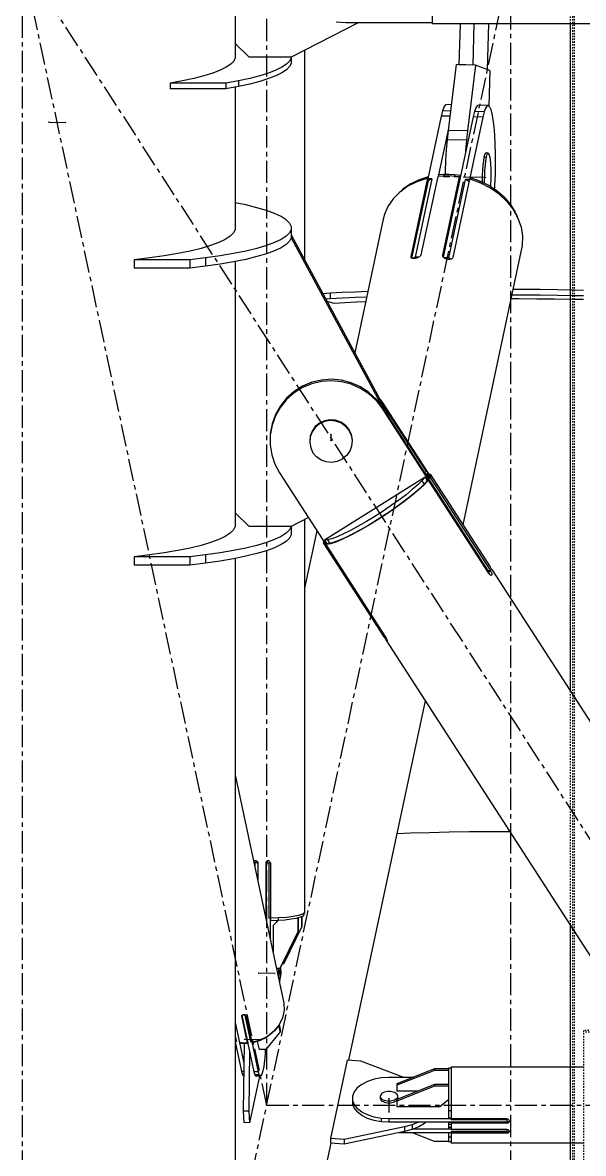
# Model space of a CAD drawing. Header units: millimetres. Extents: x 5143 to 30813, y 232 to 21408.
# Drawn here: x 11840 to 12041, y 4653 to 5057.9 of the extents above; entities that cross this region are included whole.
import ezdxf

# ---------------------------------------------------------------- set-up
doc = ezdxf.new("R2010")
doc.units = ezdxf.units.MM
doc.header["$LTSCALE"] = 0.25
for name, pattern in [('CENTER', [50.8, 31.75, -6.35, 6.35, -6.35]), ('XKITLINE00', [0]), ('XKITLINE02', [4, 2, -2])]:
    doc.linetypes.add(name, pattern=pattern)

msp = doc.modelspace()

# ---------------------------------------------------------------- linework, layer by layer
at = {"color": 8, "linetype": 'CENTER'}
for p, q in [((12015, 4763.35), (12015, 6431.43)), ((11840, 3985.69), (11840, 5629.8)), ((11927.5, 4670.27), (11927.5, 5490.27)), ((11927.5, 4670.27), (11840, 5080.27)), ((12370, 4260.27), (11840, 5080.27)), ((11840, 4260.27), (12015, 5080.27)), ((11849.42, 5022.26), (11855.36, 5022.13)), ((12005.84, 5002.39), (11990.97, 5002.72)), ((11950.5, 4910.45), (11950.5, 4908.17)), ((12015, 3096.7), (12015, 4763.35)), ((11930.47, 4717.4), (11924.52, 4717.53)), ((11925.46, 4693.69), (11919.51, 4693.82)), ((11971.3, 4672.75), (11971.3, 4667.8)), ((11927.5, 4670.27), (12282.5, 4670.27))]:
    msp.add_line(p, q, dxfattribs=at)
at = {"color": 3, "linetype": 'XKITLINE02'}
for p, q in [((12037.15, 5550.14), (12037.15, 4298.1)), ((12037.68, 5550.18), (12037.68, 4297.66)), ((12036.3, 5103.12), (12036.3, 5057.42)), ((12036.3, 4818.46), (12036.3, 4734.59)), ((12041, 4697.01), (12041, 4696.43)), ((12049, 4697.01), (12041, 4697.01)), ((12041, 4697.01), (12041, 4600.55)), ((12048.2, 4696.43), (12041, 4696.43))]:
    msp.add_line(p, q, dxfattribs=at)
at = {"color": 8, "linetype": 'XKITLINE00'}
for p, q in [((11916.2, 5105.69), (11916.2, 5050.39)), ((11986.8, 5065.56), (11986.8, 5057.48)), ((11960.32, 5057.83), (11936.2, 5045.47)), ((11955.8, 5057.83), (11952.35, 5058.09)), ((11986.8, 5057.83), (11955.8, 5057.83)), ((12026.8, 5057.48), (11986.8, 5057.48)), ((11996.79, 5057.48), (11996.38, 5042.81)), ((12001.75, 5057.48), (12001.33, 5042.7)), ((12006.94, 5057.48), (12006.48, 5041.13)), ((12027.11, 5057.48), (12026.8, 5057.48)), ((12027.39, 5057.46), (12027.11, 5057.48)), ((12027.63, 5057.45), (12027.39, 5057.46)), ((12027.8, 5057.42), (12027.63, 5057.45)), ((12182.19, 5057.42), (12027.8, 5057.42)), ((11916.2, 5050.39), (11916.2, 5045.18)), ((11921.2, 5045.47), (11916.2, 5050.39)), ((11916.23, 5045.25), (11915.68, 5044.12)), ((11916.2, 5046.45), (11916.23, 5046.38)), ((11916.23, 5046.38), (11916.23, 5045.25)), ((11936.2, 5045.47), (11921.2, 5045.47)), ((11936.23, 5045.25), (11935.68, 5044.12)), ((11936.23, 5045.48), (11936.23, 5043.28)), ((11941.09, 5047.97), (11941.09, 4972.87)), ((11912.96, 5041.91), (11910.81, 5040.84)), ((11914.59, 5043), (11912.96, 5041.91)), ((11915.68, 5044.12), (11914.59, 5043)), ((11932.96, 5041.91), (11930.81, 5040.84)), ((11934.59, 5043), (11932.96, 5041.91)), ((11934.59, 5041.03), (11932.96, 5039.94)), ((11935.68, 5044.12), (11934.59, 5043)), ((11935.68, 5042.15), (11934.59, 5041.03)), ((11936.23, 5043.28), (11935.68, 5042.15)), ((11995.38, 5042.83), (11992.51, 5019.29)), ((12002.32, 5042.67), (11995.38, 5042.83)), ((12001.33, 5042.7), (11996.38, 5042.81)), ((12002.32, 5042.67), (11999.45, 5019.14)), ((12007.47, 5040.77), (12002.32, 5042.67)), ((11897.34, 5036.99), (11892.88, 5036.17)), ((11901.4, 5037.87), (11897.34, 5036.99)), ((11905.01, 5038.81), (11901.4, 5037.87)), ((11908.16, 5039.8), (11905.01, 5038.81)), ((11910.81, 5040.84), (11908.16, 5039.8)), ((11917.34, 5036.99), (11912.88, 5036.17)), ((11921.4, 5037.87), (11917.34, 5036.99)), ((11917.34, 5036.99), (11917.34, 5035.02)), ((11925.01, 5038.81), (11921.4, 5037.87)), ((11925.01, 5036.84), (11921.4, 5035.9)), ((11928.16, 5039.8), (11925.01, 5038.81)), ((11928.16, 5037.83), (11925.01, 5036.84)), ((11930.81, 5040.84), (11928.16, 5039.8)), ((11930.81, 5038.87), (11928.16, 5037.83)), ((11932.96, 5039.94), (11930.81, 5038.87)), ((12007.47, 5040.77), (12007.11, 5027.98)), ((11892.88, 5036.17), (11892.88, 5034.2)), ((11912.88, 5036.17), (11892.88, 5036.17)), ((11912.88, 5034.2), (11892.88, 5034.2)), ((11912.88, 5036.17), (11912.88, 5034.2)), ((11917.34, 5035.02), (11912.88, 5034.2)), ((11916.2, 5034.81), (11916.2, 4983.69)), ((11921.4, 5035.9), (11917.34, 5035.02)), ((11990.52, 5026.27), (11990.05, 5024.41)), ((11991, 5027.59), (11990.52, 5026.27)), ((11993.35, 5026.21), (11990.52, 5026.27)), ((11991.5, 5028.35), (11991, 5027.59)), ((11991.99, 5028.52), (11991.5, 5028.35)), ((11993.63, 5028.49), (11991.99, 5028.52)), ((12001.92, 5026.01), (12001.45, 5024.15)), ((12002.4, 5027.34), (12001.92, 5026.01)), ((12005.39, 5025.94), (12001.92, 5026.01)), ((12002.9, 5028.1), (12002.4, 5027.34)), ((12003.39, 5028.27), (12002.9, 5028.1)), ((12006.86, 5028.19), (12003.39, 5028.27)), ((12005.39, 5025.94), (12004.92, 5024.08)), ((12005.87, 5027.26), (12005.39, 5025.94)), ((12006.37, 5028.02), (12005.87, 5027.26)), ((12006.86, 5028.19), (12006.37, 5028.02)), ((12007.34, 5027.77), (12006.86, 5028.19)), ((12007.34, 5027.77), (12007.78, 5026.78)), ((12007.78, 5026.78), (12008.2, 5025.22)), ((12008.2, 5025.22), (12008.56, 5023.15)), ((11990.05, 5024.41), (11985.26, 5001.98)), ((11993.12, 5024.34), (11990.05, 5024.41)), ((12001.45, 5024.15), (11990.73, 4973.94)), ((12004.92, 5024.08), (12000.13, 5001.65)), ((12004.92, 5024.08), (12001.45, 5024.15)), ((12008.56, 5023.15), (12008.86, 5020.61)), ((11992.59, 5019.97), (11989.04, 5003.34)), ((11992.51, 5019.29), (11992.15, 5015.95)), ((11999.45, 5019.14), (11992.51, 5019.29)), ((11999.45, 5019.14), (11999.09, 5015.8)), ((12008.86, 5020.61), (12009.1, 5017.67)), ((12009.1, 5017.67), (12009.27, 5014.4)), ((11992.15, 5015.95), (11991.85, 5012.33)), ((11999.09, 5015.8), (11992.15, 5015.95)), ((11999.09, 5015.8), (11998.79, 5012.17)), ((12009.27, 5014.4), (12009.37, 5010.87)), ((11991.85, 5012.33), (11991.61, 5008.49)), ((11998.79, 5012.17), (11998.74, 5011.47)), ((12005.36, 5009.72), (12005.14, 5008.43)), ((12005.61, 5010.64), (12005.36, 5009.72)), ((12006.15, 5009.7), (12005.36, 5009.72)), ((12005.87, 5011.14), (12005.61, 5010.64)), ((12006.13, 5011.21), (12005.87, 5011.14)), ((12006.15, 5009.7), (12005.93, 5008.41)), ((12006.92, 5011.19), (12006.13, 5011.21)), ((12006.4, 5010.62), (12006.15, 5009.7)), ((12006.66, 5011.13), (12006.4, 5010.62)), ((12006.92, 5011.19), (12006.66, 5011.13)), ((12006.92, 5011.19), (12007.16, 5010.82)), ((12007.16, 5010.82), (12007.38, 5010.02)), ((12007.38, 5010.02), (12007.56, 5008.84)), ((12007.56, 5008.84), (12007.7, 5007.34)), ((12009.37, 5010.87), (12009.39, 5007.18)), ((11991.45, 5004.52), (11991.43, 5003.5)), ((11991.61, 5008.49), (11991.45, 5004.52)), ((12004.8, 5005.02), (12004.71, 5003.08)), ((12004.95, 5006.84), (12004.8, 5005.02)), ((12005.14, 5008.43), (12004.95, 5006.84)), ((12005.6, 5005.01), (12005.51, 5003.06)), ((12005.74, 5006.82), (12005.6, 5005.01)), ((12005.93, 5008.41), (12005.74, 5006.82)), ((12007.7, 5007.34), (12007.78, 5005.58)), ((12007.78, 5005.58), (12007.8, 5003.67)), ((12009.39, 5007.18), (12009.33, 5003.42)), ((11981.34, 5000.93), (11978.09, 4999.29)), ((11982.15, 5001.62), (11979.14, 5000.15)), ((11985.15, 5002.16), (11979.17, 4974.12)), ((11985.22, 5001.14), (11979.35, 4973.62)), ((11985.31, 5001.27), (11979.4, 4973.57)), ((11986.72, 5001.95), (11980.74, 4973.91)), ((11984.91, 5002.12), (11981.34, 5000.93)), ((11982.15, 5001.62), (11982.06, 5001.17)), ((11985.41, 5002.68), (11982.15, 5001.62)), ((11988.77, 5002.8), (11982.79, 4974.77)), ((11985.15, 5002.16), (11984.91, 5002.12)), ((11985.15, 5002.16), (11985.22, 5001.14)), ((11985.27, 5001.92), (11985.19, 5001.57)), ((11985.19, 5001.57), (11985.23, 5000.92)), ((11986.72, 5001.95), (11985.26, 5001.98)), ((11985.26, 5001.98), (11985.31, 5001.27)), ((11986.72, 5001.95), (11985.31, 5001.27)), ((11992.62, 5002.97), (11988.77, 5002.8)), ((11989.05, 5003.34), (11988.94, 5002.81)), ((11990.96, 5003.49), (11989.05, 5003.34)), ((11996.5, 5002.63), (11990.52, 4974.59)), ((11996.57, 5001.64), (11990.68, 4974.02)), ((11990.96, 5003.49), (11990.84, 5002.89)), ((11992.9, 5003.51), (11990.96, 5003.49)), ((11996.5, 5002.63), (11992.62, 5002.97)), ((11998.67, 5001.68), (11992.69, 4973.64)), ((11994.84, 5003.41), (11992.9, 5003.51)), ((12000.22, 5001.82), (11994.24, 4973.79)), ((11994.84, 5003.41), (11994.71, 5002.79)), ((11996.78, 5003.17), (11994.84, 5003.41)), ((11996.5, 5002.63), (11996.57, 5001.64)), ((11996.78, 5003.17), (11996.54, 5002.05)), ((11996.54, 5002.05), (11996.59, 5001.37)), ((11996.78, 5003.17), (11996.83, 5002.49)), ((12000.13, 5001.65), (11998.67, 5001.68)), ((12000.05, 5001.01), (11998.67, 5001.68)), ((12000.13, 5001.65), (12000.15, 5001.47)), ((12000.47, 5001.77), (12000.22, 5001.82)), ((12000.5, 5002.35), (12000.38, 5001.79)), ((12004.2, 5000.43), (12000.47, 5001.77)), ((12003.93, 5001.14), (12000.5, 5002.35)), ((12003.93, 5001.14), (12003.81, 5000.57)), ((12007.14, 4999.53), (12003.93, 5001.14)), ((12007.69, 4998.63), (12004.2, 5000.43)), ((12004.71, 5003.08), (12004.68, 5001.1)), ((12004.68, 5001.1), (12004.68, 5000.76)), ((12005.51, 5003.06), (12005.47, 5001.08)), ((12005.47, 5001.08), (12005.48, 5000.36)), ((12007.77, 5001.69), (12007.68, 4999.74)), ((12007.8, 5003.67), (12007.77, 5001.69)), ((12009.33, 5003.42), (12009.19, 4999.68)), ((11975.22, 4997.21), (11972.82, 4994.76)), ((11978.09, 4999.29), (11975.22, 4997.21)), ((11976.46, 4998.31), (11975.55, 4997.45)), ((11979.14, 5000.15), (11976.46, 4998.31)), ((12010.08, 4997.56), (12007.14, 4999.53)), ((12007.68, 4999.74), (12007.63, 4999.2)), ((12010.83, 4996.42), (12007.69, 4998.63)), ((12009.19, 4999.68), (12009.11, 4998.21)), ((12012.67, 4995.27), (12010.08, 4997.56)), ((12013.56, 4993.85), (12010.83, 4996.42)), ((11920.04, 4992.59), (11916.2, 4993.37)), ((11923.97, 4991.62), (11920.04, 4992.59)), ((11972.82, 4994.76), (11970.95, 4991.99)), ((12012.67, 4995.27), (12014.85, 4992.72)), ((12013.56, 4993.85), (12015.82, 4990.99)), ((12014.85, 4992.72), (12016.59, 4989.95)), ((11927.4, 4990.6), (11923.97, 4991.62)), ((11930.3, 4989.53), (11927.4, 4990.6)), ((11932.65, 4988.42), (11930.3, 4989.53)), ((11934.43, 4987.27), (11932.65, 4988.42)), ((11969.63, 4988.98), (11968.92, 4985.79)), ((11970.95, 4991.99), (11969.63, 4988.98)), ((12015.82, 4990.99), (12017.53, 4987.91)), ((12016.59, 4989.95), (12017.25, 4988.42)), ((11916.2, 4984.98), (11916.22, 4984.92)), ((11916.22, 4984.92), (11916.22, 4983.74)), ((11935.62, 4986.11), (11934.43, 4987.27)), ((11935.62, 4986.11), (11936.22, 4984.92)), ((11936.22, 4984.92), (11936.22, 4983.74)), ((11968.92, 4985.79), (11959.07, 4939.63)), ((11968.92, 4985.79), (11968.92, 4985.63)), ((12017.53, 4987.91), (12018.66, 4984.68)), ((12018.66, 4984.68), (12019.19, 4981.39)), ((11912.65, 4980.25), (11910.3, 4979.13)), ((11914.43, 4981.39), (11912.65, 4980.25)), ((11915.62, 4982.56), (11914.43, 4981.39)), ((11916.22, 4983.74), (11915.62, 4982.56)), ((11932.65, 4980.25), (11930.3, 4979.13)), ((11934.43, 4981.39), (11932.65, 4980.25)), ((11935.62, 4982.56), (11934.43, 4981.39)), ((11936.22, 4983.74), (11935.62, 4982.56)), ((11936.22, 4980.78), (11935.62, 4979.6)), ((11936.22, 4983.74), (11936.22, 4980.78)), ((11936.22, 4981.86), (11969.73, 4919.93)), ((11936.23, 4980.8), (11969.63, 4919.07)), ((12019.19, 4981.39), (12019.1, 4978.11)), ((11903.97, 4977.04), (11900.04, 4976.07)), ((11907.4, 4978.06), (11903.97, 4977.04)), ((11910.3, 4979.13), (11907.4, 4978.06)), ((11923.97, 4977.04), (11920.04, 4976.07)), ((11927.4, 4978.06), (11923.97, 4977.04)), ((11930.3, 4979.13), (11927.4, 4978.06)), ((11930.3, 4976.18), (11927.4, 4975.11)), ((11932.65, 4977.29), (11930.3, 4976.18)), ((11934.43, 4978.44), (11932.65, 4977.29)), ((11935.62, 4979.6), (11934.43, 4978.44)), ((12019.1, 4978.11), (11997.75, 4878.1)), ((11885.55, 4973.6), (11879.95, 4972.93)), ((11879.95, 4972.93), (11879.95, 4969.98)), ((11899.95, 4972.93), (11879.95, 4972.93)), ((11890.79, 4974.35), (11885.55, 4973.6)), ((11895.63, 4975.17), (11890.79, 4974.35)), ((11900.04, 4976.07), (11895.63, 4975.17)), ((11905.55, 4973.6), (11899.95, 4972.93)), ((11899.95, 4972.93), (11899.95, 4969.98)), ((11910.79, 4974.35), (11905.55, 4973.6)), ((11905.55, 4973.6), (11905.55, 4970.64)), ((11915.63, 4975.17), (11910.79, 4974.35)), ((11915.63, 4972.22), (11910.79, 4971.39)), ((11920.04, 4976.07), (11915.63, 4975.17)), ((11920.04, 4973.12), (11915.63, 4972.22)), ((11916.2, 4972.34), (11916.2, 4882.4)), ((11923.97, 4974.09), (11920.04, 4973.12)), ((11927.4, 4975.11), (11923.97, 4974.09)), ((11979.17, 4974.12), (11979.19, 4973.85)), ((11979.17, 4974.12), (11979.17, 4973.9)), ((11979.17, 4973.9), (11979.25, 4973.7)), ((11979.43, 4973.55), (11979.25, 4973.7)), ((11979.68, 4973.43), (11979.43, 4973.55)), ((11979.99, 4973.37), (11979.68, 4973.43)), ((11980.74, 4973.91), (11979.72, 4973.42)), ((11980.36, 4973.36), (11979.99, 4973.37)), ((11980.76, 4973.41), (11980.36, 4973.36)), ((11981.99, 4973.88), (11980.74, 4973.91)), ((11981.17, 4973.51), (11980.76, 4973.41)), ((11981.56, 4973.66), (11981.17, 4973.51)), ((11981.93, 4973.84), (11981.56, 4973.66)), ((11982.26, 4974.06), (11981.93, 4973.84)), ((11982.51, 4974.29), (11982.26, 4974.06)), ((11982.66, 4974.49), (11982.51, 4974.29)), ((11982.69, 4974.53), (11982.66, 4974.49)), ((11982.79, 4974.77), (11982.69, 4974.53)), ((11990.52, 4974.59), (11990.52, 4974.36)), ((11990.52, 4974.59), (11990.54, 4974.33)), ((11990.52, 4974.36), (11990.54, 4974.31)), ((11990.54, 4974.31), (11990.61, 4974.11)), ((11990.61, 4974.11), (11990.79, 4973.87)), ((11991.05, 4973.64), (11990.79, 4973.87)), ((11992.69, 4973.64), (11991, 4973.68)), ((11991.37, 4973.44), (11991.05, 4973.64)), ((11991.75, 4973.27), (11991.37, 4973.44)), ((11992.16, 4973.16), (11991.75, 4973.27)), ((11992.58, 4973.09), (11992.16, 4973.16)), ((11992.99, 4973.08), (11992.58, 4973.09)), ((11993.6, 4973.2), (11992.69, 4973.64)), ((11993.36, 4973.13), (11992.99, 4973.08)), ((11993.69, 4973.23), (11993.36, 4973.13)), ((11993.96, 4973.38), (11993.69, 4973.23)), ((11994.14, 4973.57), (11993.96, 4973.38)), ((11994.24, 4973.79), (11994.14, 4973.57)), ((11899.95, 4969.98), (11879.95, 4969.98)), ((11905.55, 4970.64), (11899.95, 4969.98)), ((11910.79, 4971.39), (11905.55, 4970.64)), ((11950.27, 4960.96), (11947.62, 4960.79)), ((11954.52, 4961.2), (11950.27, 4960.96)), ((11950.27, 4960.96), (11950.27, 4958.97)), ((11959.17, 4961.41), (11954.52, 4961.2)), ((11963.79, 4961.59), (11959.17, 4961.41)), ((12019.08, 4960.31), (12015.3, 4960.32)), ((12019.08, 4962.31), (12015.73, 4962.32)), ((12025.45, 4962.26), (12019.08, 4962.31)), ((12025.45, 4960.26), (12019.08, 4960.31)), ((12031.72, 4962.18), (12025.45, 4962.26)), ((12031.72, 4960.18), (12025.45, 4960.26)), ((12037.82, 4962.08), (12031.72, 4962.18)), ((12037.82, 4960.08), (12031.72, 4960.18)), ((12041, 4962.01), (12037.82, 4962.08)), ((12041, 4960.01), (12037.82, 4960.08)), ((11950.27, 4958.97), (11948.67, 4958.86)), ((11951.65, 4957.3), (11949.14, 4957.98)), ((11954.52, 4959.2), (11950.27, 4958.97)), ((11955.47, 4957.55), (11951.65, 4957.3)), ((11959.17, 4959.41), (11954.52, 4959.2)), ((11959.73, 4957.78), (11955.47, 4957.55)), ((11963.36, 4959.58), (11959.17, 4959.41)), ((11963.01, 4957.93), (11959.73, 4957.78)), ((12017.84, 4958.92), (12015, 4958.92)), ((12024.29, 4958.89), (12017.84, 4958.92)), ((12030.66, 4958.84), (12024.29, 4958.89)), ((12036.93, 4958.76), (12030.66, 4958.84)), ((12041, 4958.7), (12036.93, 4958.76)), ((11940.35, 4927.7), (11937.31, 4925.79)), ((11943.67, 4929.08), (11940.35, 4927.7)), ((11943.67, 4928.55), (11940.35, 4927.17)), ((11947.17, 4929.91), (11943.67, 4929.08)), ((11947.17, 4929.38), (11943.67, 4928.55)), ((11950.76, 4930.16), (11947.17, 4929.91)), ((11950.76, 4929.63), (11947.17, 4929.38)), ((11954.34, 4929.82), (11950.76, 4930.16)), ((11954.34, 4929.3), (11950.76, 4929.63)), ((11957.82, 4928.91), (11954.34, 4929.82)), ((11957.82, 4928.39), (11954.34, 4929.3)), ((11961.1, 4927.45), (11957.82, 4928.91)), ((11961.1, 4926.92), (11957.82, 4928.39)), ((11937.31, 4925.79), (11934.64, 4923.42)), ((11937.31, 4925.27), (11934.64, 4922.9)), ((11940.35, 4927.17), (11937.31, 4925.27)), ((11964.09, 4925.48), (11961.1, 4927.45)), ((11964.09, 4924.95), (11961.1, 4926.92)), ((11966.71, 4923.04), (11964.09, 4925.48)), ((11966.71, 4922.52), (11964.09, 4924.95)), ((11932.39, 4920.65), (11930.64, 4917.56)), ((11932.39, 4920.13), (11930.64, 4917.03)), ((11934.64, 4923.42), (11932.39, 4920.65)), ((11934.64, 4922.9), (11932.39, 4920.13)), ((11966.71, 4923.04), (11966.71, 4922.52)), ((11966.71, 4923.04), (11968.89, 4920.22)), ((11966.71, 4922.52), (11968.89, 4919.69)), ((11968.02, 4923.1), (11968.89, 4921.97)), ((11968.89, 4921.97), (11984.87, 4897.25)), ((11968.89, 4921.97), (11968.89, 4921.5)), ((11968.89, 4920.22), (12006.9, 4861.41)), ((11968.89, 4920.22), (11968.89, 4919.69)), ((11968.89, 4919.69), (11985.42, 4894.11)), ((11969.05, 4921.2), (11984.63, 4897.1)), ((11969.73, 4919.93), (11971.11, 4916.81)), ((11969.73, 4919.93), (11969.73, 4918.91)), ((11930.64, 4917.56), (11929.43, 4914.22)), ((11930.64, 4917.03), (11929.43, 4913.69)), ((11950.17, 4915.65), (11948.21, 4915.31)), ((11950.17, 4915.51), (11948.21, 4915.17)), ((11950.17, 4915.51), (11948.21, 4915.17)), ((11952.14, 4915.48), (11950.17, 4915.65)), ((11952.14, 4915.34), (11950.17, 4915.51)), ((11952.14, 4915.34), (11950.17, 4915.51)), ((11954.01, 4914.81), (11952.14, 4915.48)), ((11971.11, 4916.81), (11971.13, 4916.75)), ((11971.11, 4916.81), (11971.11, 4916.78)), ((11929.43, 4914.22), (11928.79, 4910.73)), ((11929.43, 4913.69), (11928.79, 4910.2)), ((11943.76, 4911.63), (11943.08, 4909.8)), ((11943.76, 4911.49), (11943.08, 4909.66)), ((11943.76, 4911.49), (11943.08, 4909.66)), ((11943.76, 4911.35), (11943.08, 4909.52)), ((11944.89, 4913.23), (11943.76, 4911.63)), ((11944.89, 4913.09), (11943.76, 4911.49)), ((11944.89, 4913.09), (11943.76, 4911.49)), ((11944.89, 4912.95), (11943.76, 4911.35)), ((11946.42, 4914.48), (11944.89, 4913.23)), ((11946.42, 4914.34), (11944.89, 4913.09)), ((11946.42, 4914.34), (11944.89, 4913.09)), ((11946.42, 4914.2), (11944.89, 4912.95)), ((11948.21, 4915.31), (11946.42, 4914.48)), ((11948.21, 4915.17), (11946.42, 4914.34)), ((11948.21, 4915.17), (11946.42, 4914.34)), ((11948.21, 4915.03), (11946.42, 4914.2)), ((11946.42, 4914.48), (11946.42, 4914.34)), ((11946.42, 4914.34), (11946.42, 4914.2)), ((11950.17, 4915.37), (11948.21, 4915.03)), ((11952.14, 4915.2), (11950.17, 4915.37)), ((11954.01, 4914.67), (11952.14, 4915.34)), ((11954.01, 4914.67), (11952.14, 4915.34)), ((11954.01, 4914.53), (11952.14, 4915.2)), ((11955.63, 4913.69), (11954.01, 4914.81)), ((11955.63, 4913.55), (11954.01, 4914.67)), ((11955.63, 4913.55), (11954.01, 4914.67)), ((11955.63, 4913.41), (11954.01, 4914.53)), ((11955.63, 4913.69), (11956.91, 4912.19)), ((11955.63, 4913.55), (11956.91, 4912.05)), ((11955.63, 4913.55), (11956.91, 4912.05)), ((11955.63, 4913.41), (11956.91, 4911.91)), ((11956.91, 4912.19), (11956.91, 4912.05)), ((11956.91, 4912.19), (11957.74, 4910.42)), ((11956.91, 4912.05), (11957.74, 4910.28)), ((11956.91, 4912.05), (11957.74, 4910.28)), ((11956.91, 4912.05), (11956.91, 4911.91)), ((11956.91, 4911.91), (11957.74, 4910.14)), ((11928.79, 4910.2), (11928.75, 4906.66)), ((11943.08, 4909.8), (11942.9, 4907.85)), ((11943.08, 4909.66), (11942.9, 4907.71)), ((11943.08, 4909.66), (11942.9, 4907.71)), ((11943.08, 4909.52), (11942.9, 4907.57)), ((11942.9, 4907.57), (11943.25, 4905.65)), ((11957.74, 4910.42), (11958.09, 4908.49)), ((11957.74, 4910.28), (11958.09, 4908.35)), ((11957.74, 4910.28), (11958.09, 4908.35)), ((11957.74, 4910.14), (11958.09, 4908.21)), ((11958.09, 4908.21), (11957.91, 4906.27)), ((11958.09, 4908.49), (11958.09, 4908.35)), ((11958.09, 4908.35), (11958.09, 4908.21)), ((11928.75, 4906.66), (11929.3, 4903.15)), ((11943.25, 4905.65), (11944.08, 4903.87)), ((11944.08, 4903.87), (11945.36, 4902.38)), ((11957.23, 4904.43), (11956.1, 4902.83)), ((11957.91, 4906.27), (11957.23, 4904.43)), ((11929.3, 4903.15), (11930.43, 4899.79)), ((11930.43, 4899.79), (11932.1, 4896.65)), ((11946.98, 4901.26), (11945.36, 4902.38)), ((11948.85, 4900.59), (11946.98, 4901.26)), ((11950.82, 4900.42), (11948.85, 4900.59)), ((11952.78, 4900.75), (11950.82, 4900.42)), ((11954.58, 4901.58), (11952.78, 4900.75)), ((11956.1, 4902.83), (11954.58, 4901.58)), ((11932.1, 4896.65), (11948.64, 4871.07)), ((11984.86, 4897.25), (11984.06, 4896.75)), ((11984.86, 4896.05), (11984.62, 4895.9)), ((11984.86, 4897.25), (11985.03, 4897.05)), ((11985.03, 4896.46), (11984.86, 4896.05)), ((11984.86, 4896.05), (11985.67, 4894.81)), ((11985.03, 4897.05), (11985.83, 4895.81)), ((11985.03, 4897.05), (11985.08, 4896.79)), ((11985.08, 4896.79), (11985.03, 4896.46)), ((11985.03, 4896.46), (11985.83, 4895.21)), ((11985.83, 4895.21), (11985.67, 4894.81)), ((11986.06, 4896.25), (11985.69, 4896.02)), ((11985.83, 4895.81), (11985.89, 4895.54)), ((11985.89, 4895.54), (11985.83, 4895.21)), ((11986.06, 4896.25), (12007.53, 4863.02)), ((11986.06, 4896.25), (11986.31, 4895.81)), ((11986.31, 4895.81), (11986.06, 4895.05)), ((11984.24, 4895.1), (11948.21, 4872.53)), ((11981.6, 4892.34), (11979.68, 4890.66)), ((11982.4, 4891.09), (11980.48, 4889.41)), ((11983.13, 4893.83), (11981.6, 4892.34)), ((11983.73, 4892.19), (11981.8, 4890.41)), ((11983.94, 4892.59), (11982.4, 4891.09)), ((11984.24, 4895.1), (11983.13, 4893.83)), ((11983.13, 4893.83), (11983.94, 4892.59)), ((11985.15, 4893.71), (11983.73, 4892.19)), ((11985.05, 4893.86), (11983.94, 4892.59)), ((11984.24, 4895.1), (11985.05, 4893.86)), ((11985.42, 4894.11), (11985.04, 4893.87)), ((11985.42, 4894.09), (11985.05, 4893.86)), ((11985.42, 4894.09), (11985.15, 4893.71)), ((11986.06, 4895.05), (11985.42, 4894.66)), ((11985.67, 4894.81), (11985.42, 4894.66)), ((11985.42, 4894.32), (12006.9, 4861.1)), ((11985.42, 4894.32), (11985.42, 4894.11)), ((11985.42, 4894.09), (12006.89, 4860.87)), ((11986.06, 4895.05), (12007.53, 4861.83)), ((11977.42, 4888.83), (11974.88, 4886.91)), ((11978.22, 4887.59), (11975.68, 4885.67)), ((11979.42, 4888.42), (11976.67, 4886.3)), ((11979.68, 4890.66), (11977.42, 4888.83)), ((11980.48, 4889.41), (11978.22, 4887.59)), ((11981.8, 4890.41), (11979.42, 4888.42)), ((11972.12, 4884.94), (11969.21, 4882.97)), ((11972.92, 4883.7), (11970.01, 4881.73)), ((11973.62, 4884.09), (11970.38, 4881.88)), ((11974.88, 4886.91), (11972.12, 4884.94)), ((11975.68, 4885.67), (11972.92, 4883.7)), ((11976.67, 4886.3), (11973.62, 4884.09)), ((11916.2, 4882.4), (11916.2, 4877.36)), ((11921.2, 4877.48), (11916.2, 4882.4)), ((11942.46, 4880.63), (11936.2, 4877.48)), ((11941.09, 4879.94), (11941.09, 4739.66)), ((11963.24, 4879.24), (11960.33, 4877.56)), ((11966.23, 4881.06), (11963.24, 4879.24)), ((11967.03, 4879.72), (11963.68, 4877.69)), ((11967.03, 4879.81), (11964.05, 4877.99)), ((11969.21, 4882.97), (11966.23, 4881.06)), ((11970.38, 4881.88), (11967.03, 4879.72)), ((11970.01, 4881.73), (11967.03, 4879.81)), ((11914.43, 4875.06), (11912.65, 4873.92)), ((11915.62, 4876.23), (11914.43, 4875.06)), ((11916.22, 4877.41), (11915.62, 4876.23)), ((11916.2, 4878.65), (11916.22, 4878.6)), ((11916.22, 4878.6), (11916.22, 4877.41)), ((11936.2, 4877.48), (11921.2, 4877.48)), ((11934.43, 4875.06), (11932.65, 4873.92)), ((11935.62, 4876.23), (11934.43, 4875.06)), ((11936.22, 4877.41), (11935.62, 4876.23)), ((11936.22, 4877.49), (11936.22, 4874.46)), ((11945.48, 4875.95), (11941.09, 4855.34)), ((11957.57, 4876.07), (11955.03, 4874.81)), ((11960.44, 4875.83), (11957.39, 4874.22)), ((11960.33, 4877.56), (11957.57, 4876.07)), ((11961.14, 4876.32), (11958.38, 4874.83)), ((11963.68, 4877.69), (11960.44, 4875.83)), ((11964.05, 4877.99), (11961.14, 4876.32)), ((11907.4, 4871.74), (11903.97, 4870.71)), ((11910.3, 4872.81), (11907.4, 4871.74)), ((11912.65, 4873.92), (11910.3, 4872.81)), ((11927.4, 4871.74), (11923.97, 4870.71)), ((11930.3, 4872.81), (11927.4, 4871.74)), ((11932.65, 4873.92), (11930.3, 4872.81)), ((11932.65, 4870.97), (11930.3, 4869.85)), ((11934.43, 4872.11), (11932.65, 4870.97)), ((11935.62, 4873.28), (11934.43, 4872.11)), ((11936.22, 4874.46), (11935.62, 4873.28)), ((11947.41, 4872.97), (11947.42, 4872.9)), ((11947.42, 4872.9), (11948.23, 4871.65)), ((11947.42, 4872.9), (11947.56, 4872.74)), ((11947.91, 4872.14), (11947.75, 4871.65)), ((11947.75, 4871.65), (11948, 4871.21)), ((11948.39, 4871.45), (11948, 4871.21)), ((11948, 4871.21), (11969.48, 4837.99)), ((11949.32, 4872.65), (11948.21, 4872.53)), ((11948.21, 4872.53), (11949.02, 4871.29)), ((11948.23, 4871.65), (11948.36, 4871.5)), ((11949.01, 4871.3), (11948.64, 4871.07)), ((11949.02, 4871.29), (11948.64, 4871.05)), ((11948.64, 4871.05), (11970.11, 4837.83)), ((11948.92, 4871.01), (11948.64, 4871.05)), ((11948.74, 4871.13), (11948.74, 4871.12)), ((11950.34, 4871.27), (11948.92, 4871.01)), ((11950.12, 4871.4), (11949.02, 4871.29)), ((11950.85, 4873.08), (11949.32, 4872.65)), ((11949.32, 4872.65), (11950.12, 4871.4)), ((11951.66, 4871.83), (11950.12, 4871.4)), ((11952.26, 4871.9), (11950.34, 4871.27)), ((11952.77, 4873.8), (11950.85, 4873.08)), ((11953.58, 4872.56), (11951.66, 4871.83)), ((11954.64, 4872.9), (11952.26, 4871.9)), ((11955.03, 4874.81), (11952.77, 4873.8)), ((11955.84, 4873.56), (11953.58, 4872.56)), ((11957.39, 4874.22), (11954.64, 4872.9)), ((11958.38, 4874.83), (11955.84, 4873.56)), ((11885.55, 4867.27), (11879.95, 4866.61)), ((11890.79, 4868.02), (11885.55, 4867.27)), ((11895.63, 4868.85), (11890.79, 4868.02)), ((11900.04, 4869.75), (11895.63, 4868.85)), ((11905.55, 4867.27), (11899.95, 4866.61)), ((11903.97, 4870.71), (11900.04, 4869.75)), ((11910.79, 4868.02), (11905.55, 4867.27)), ((11905.55, 4867.27), (11905.55, 4864.32)), ((11915.63, 4868.85), (11910.79, 4868.02)), ((11920.04, 4869.75), (11915.63, 4868.85)), ((11920.04, 4866.8), (11915.63, 4865.9)), ((11923.97, 4870.71), (11920.04, 4869.75)), ((11923.97, 4867.76), (11920.04, 4866.8)), ((11927.4, 4868.78), (11923.97, 4867.76)), ((11930.3, 4869.85), (11927.4, 4868.78)), ((11879.95, 4866.61), (11879.95, 4863.65)), ((11899.95, 4866.61), (11879.95, 4866.61)), ((11899.95, 4863.65), (11879.95, 4863.65)), ((11899.95, 4866.61), (11899.95, 4863.65)), ((11905.55, 4864.32), (11899.95, 4863.65)), ((11910.79, 4865.07), (11905.55, 4864.32)), ((11915.63, 4865.9), (11910.79, 4865.07)), ((11916.2, 4866.01), (11916.2, 4296.07)), ((12007.53, 4863.02), (12007.51, 4863.01)), ((12007.53, 4863.02), (12007.73, 4862.71)), ((12006.9, 4861.1), (12006.8, 4861.01)), ((12006.84, 4861.05), (12006.89, 4860.97)), ((12007.73, 4861.5), (12006.89, 4860.97)), ((12006.89, 4860.97), (12007.07, 4860.64)), ((12006.89, 4860.87), (12007.11, 4860.57)), ((12007.53, 4861.83), (12006.9, 4861.43)), ((12006.9, 4861.41), (12006.9, 4861.1)), ((12007.11, 4860.57), (12007.34, 4860.31)), ((12007.56, 4860.12), (12007.34, 4860.31)), ((12007.53, 4861.83), (12007.73, 4861.5)), ((12007.76, 4859.99), (12007.56, 4860.12)), ((12007.73, 4862.71), (12007.71, 4862.69)), ((12007.73, 4862.71), (12007.92, 4862.43)), ((12007.73, 4861.5), (12007.92, 4861.17)), ((12007.93, 4859.95), (12007.76, 4859.99)), ((12007.92, 4862.43), (12008.07, 4862.19)), ((12007.92, 4861.17), (12008.07, 4860.86)), ((12008.07, 4860), (12007.93, 4859.95)), ((12008.07, 4862.19), (12008.14, 4862.09)), ((12008.07, 4860.86), (12008.14, 4860.7)), ((12008.15, 4860.12), (12008.07, 4860)), ((12008.14, 4862.09), (12239.82, 4503.64)), ((12008.14, 4862.09), (12008.17, 4862.01)), ((12008.14, 4860.7), (12008.17, 4860.57)), ((12008.19, 4860.31), (12008.15, 4860.12)), ((12008.17, 4860.57), (12008.19, 4860.31)), ((11969.86, 4838.23), (11969.48, 4837.99)), ((11969.48, 4837.99), (11969.69, 4837.67)), ((11970.07, 4837.9), (11969.69, 4837.67)), ((11969.69, 4837.67), (11969.89, 4837.35)), ((11969.89, 4837.35), (11970.08, 4837.06)), ((11970.08, 4837.06), (11970.17, 4836.91)), ((11970.11, 4837.83), (11970.31, 4837.51)), ((11970.17, 4836.91), (11970.25, 4836.82)), ((11970.17, 4836.91), (12201.85, 4478.46)), ((11970.43, 4836.66), (11970.25, 4836.82)), ((11970.31, 4837.51), (11970.47, 4837.22)), ((11970.56, 4836.57), (11970.43, 4836.66)), ((11970.47, 4837.22), (11970.59, 4836.96)), ((11970.65, 4836.56), (11970.56, 4836.57)), ((11970.59, 4836.96), (11970.67, 4836.76)), ((11970.68, 4836.62), (11970.65, 4836.56)), ((11970.67, 4836.76), (11970.68, 4836.62)), ((11984.3, 4815.05), (11956.82, 4686.31)), ((11916.2, 4788.57), (11933.64, 4706.82)), ((11979.07, 4767.61), (11974.13, 4767.42)), ((11979.07, 4767.61), (11974.13, 4767.42)), ((11985.83, 4767.81), (11979.07, 4767.61)), ((11985.83, 4767.81), (11979.07, 4767.61)), ((11992.88, 4767.97), (11985.83, 4767.81)), ((11992.88, 4767.97), (11985.83, 4767.81)), ((12000.13, 4768.09), (11992.88, 4767.97)), ((12000.13, 4768.09), (11992.88, 4767.97)), ((12007.53, 4768.16), (12000.13, 4768.09)), ((12007.53, 4768.15), (12000.13, 4768.09)), ((12014.59, 4768.18), (12007.53, 4768.16)), ((12014.59, 4768.18), (12007.53, 4768.15)), ((11922.85, 4757.51), (11922.83, 4757.47)), ((11922.9, 4757.57), (11922.84, 4757.44)), ((11923.03, 4757.69), (11922.85, 4757.51)), ((11923.41, 4757.82), (11922.9, 4757.16)), ((11923.26, 4757.8), (11923.03, 4757.69)), ((11923.52, 4757.83), (11923.26, 4757.8)), ((11923.78, 4757.78), (11923.52, 4757.83)), ((11924.01, 4757.65), (11923.78, 4757.78)), ((11924.01, 4757.65), (11924.19, 4757.46)), ((11927.87, 4757.71), (11927.28, 4756.96)), ((11927.48, 4757.57), (11927.29, 4757.39)), ((11927.72, 4757.69), (11927.48, 4757.57)), ((11927.71, 4757.69), (11927.71, 4757.52)), ((11927.98, 4757.73), (11927.72, 4757.69)), ((11927.79, 4757.7), (11927.79, 4757.61)), ((11928.25, 4757.69), (11927.98, 4757.73)), ((11928.48, 4757.57), (11928.25, 4757.69)), ((11928.67, 4757.38), (11928.48, 4757.57)), ((11923.26, 4757.05), (11922.91, 4757.09)), ((11923.26, 4757.05), (11923.26, 4755.46)), ((11924.3, 4757.02), (11923.26, 4757.05)), ((11924.19, 4757.46), (11924.31, 4757.22)), ((11924.33, 4757.06), (11924.3, 4757.02)), ((11924.3, 4757.02), (11924.3, 4750.59)), ((11924.31, 4757.22), (11924.35, 4756.96)), ((11924.35, 4756.96), (11924.35, 4750.36)), ((11927.17, 4757.16), (11927.13, 4756.9)), ((11927.2, 4757), (11927.13, 4756.9)), ((11927.13, 4756.9), (11927.13, 4737.35)), ((11927.29, 4757.39), (11927.17, 4757.16)), ((11927.25, 4757.26), (11927.17, 4757.16)), ((11927.25, 4757.26), (11927.2, 4757)), ((11927.2, 4757), (11927.2, 4737.28)), ((11927.34, 4757.44), (11927.25, 4757.26)), ((11928.31, 4756.94), (11927.28, 4756.96)), ((11927.28, 4756.96), (11927.28, 4736.65)), ((11928.8, 4756.97), (11928.31, 4756.94)), ((11928.31, 4756.94), (11928.31, 4737.22)), ((11928.67, 4757.38), (11928.77, 4757.15)), ((11928.77, 4757.15), (11928.84, 4756.89)), ((11928.81, 4756.99), (11928.8, 4756.97)), ((11928.8, 4756.97), (11928.8, 4737.25)), ((11928.84, 4756.89), (11928.84, 4737.18)), ((11927.2, 4737.28), (11927.15, 4737.22)), ((11927.28, 4737.37), (11927.17, 4737.23)), ((11927.28, 4740.97), (11927.2, 4740.88)), ((11928.8, 4737.25), (11928.31, 4737.22)), ((11928.8, 4737.25), (11928.76, 4737.21)), ((11931.77, 4737.28), (11928.84, 4737.18)), ((11931.55, 4737.27), (11931.55, 4736.35)), ((11934.54, 4737.49), (11931.77, 4737.28)), ((11936.97, 4737.8), (11934.54, 4737.49)), ((11938.92, 4738.2), (11936.97, 4737.8)), ((11938.66, 4737.29), (11938.09, 4737.13)), ((11938.68, 4737.29), (11938.66, 4737.29)), ((11939.49, 4737.52), (11938.68, 4737.3)), ((11938.68, 4737.3), (11938.68, 4737.29)), ((11938.68, 4737.29), (11938.68, 4732.36)), ((11938.81, 4737.33), (11938.81, 4732.53)), ((11940.29, 4738.66), (11938.92, 4738.2)), ((11940.39, 4737.95), (11939.49, 4737.52)), ((11939.98, 4737.76), (11939.98, 4734.02)), ((11940.11, 4737.82), (11940.11, 4734.19)), ((11941.03, 4739.15), (11940.29, 4738.66)), ((11940.74, 4738.4), (11940.39, 4737.95)), ((11940.74, 4738.96), (11940.74, 4738.4)), ((11941.09, 4739.66), (11941.03, 4739.15)), ((11928.76, 4737.21), (11928.31, 4737.22)), ((11928.76, 4737.21), (11928.76, 4729.68)), ((11928.89, 4737.18), (11928.89, 4736.26)), ((11931.55, 4736.35), (11928.89, 4736.26)), ((11931.64, 4736.36), (11929.75, 4734.53)), ((11929.88, 4734.69), (11929.75, 4734.53)), ((11929.75, 4734.53), (11929.75, 4725.04)), ((11931.59, 4736.35), (11929.88, 4734.69)), ((11931.21, 4736.34), (11931.06, 4736.19)), ((11931.17, 4736.34), (11931.06, 4736.19)), ((11931.06, 4736.19), (11931.06, 4735.83)), ((11934.03, 4736.53), (11931.55, 4736.35)), ((11939.98, 4734.02), (11933.53, 4720.85)), ((11940.11, 4734.19), (11933.66, 4721.02)), ((11936.25, 4736.8), (11934.03, 4736.53)), ((11938.09, 4737.13), (11936.25, 4736.8)), ((11940.11, 4734.19), (11939.98, 4734.02)), ((11938.68, 4732.36), (11932.23, 4719.19)), ((11938.81, 4732.53), (11932.36, 4719.36)), ((11938.81, 4732.53), (11938.68, 4732.36)), ((11932.23, 4719.19), (11931, 4719.22)), ((11931.62, 4719.21), (11931.64, 4718.91)), ((11931.64, 4718.91), (11931.66, 4718.42)), ((11931.66, 4717.36), (11931.64, 4716.82)), ((11931.66, 4718.42), (11931.67, 4717.9)), ((11931.67, 4717.9), (11931.66, 4717.36)), ((11932.59, 4717.24), (11932.05, 4714.7)), ((11932.17, 4719.19), (11932.14, 4716.84)), ((11932.36, 4719.36), (11932.23, 4719.19)), ((11932.44, 4719.52), (11932.59, 4717.24)), ((11933.53, 4720.85), (11933.1, 4720.86)), ((11933.66, 4721.02), (11933.53, 4720.85)), ((11931.64, 4716.82), (11931.61, 4716.32)), ((11932.14, 4716.84), (11932.04, 4714.34)), ((11933.64, 4706.82), (11933.74, 4704.15)), ((11918.47, 4702.3), (11918.46, 4702.17)), ((11918.46, 4702.17), (11920.5, 4692.58)), ((11918.57, 4702.42), (11918.47, 4702.3)), ((11918.56, 4702.42), (11920.55, 4693.11)), ((11918.74, 4702.53), (11918.57, 4702.42)), ((11918.6, 4702.45), (11922.92, 4682.23)), ((11918.62, 4702.36), (11918.61, 4702.22)), ((11919.63, 4702.49), (11918.71, 4702.51)), ((11918.96, 4702.61), (11918.74, 4702.53)), ((11919.22, 4702.65), (11918.96, 4702.61)), ((11919.49, 4702.65), (11919.22, 4702.65)), ((11919.74, 4702.61), (11919.49, 4702.65)), ((11919.81, 4702.58), (11919.63, 4702.49)), ((11919.63, 4702.49), (11921.67, 4692.9)), ((11919.94, 4702.53), (11919.74, 4702.61)), ((11920.07, 4702.42), (11919.94, 4702.53)), ((11920.07, 4702.42), (11920.16, 4702.32)), ((11920.16, 4702.32), (11922.2, 4692.72)), ((11933.15, 4701.49), (11931.92, 4698.98)), ((11933.74, 4704.15), (11933.15, 4701.49)), ((11916.2, 4699.82), (11917.73, 4692.64)), ((11930.1, 4696.75), (11927.78, 4694.9)), ((11931.92, 4698.98), (11930.1, 4696.75)), ((11931.22, 4698.01), (11930.25, 4696.93)), ((11931.49, 4698.46), (11931.22, 4698.01)), ((11931.77, 4698.81), (11932.27, 4696.48)), ((11931.98, 4699.11), (11932.35, 4697.36)), ((11932.35, 4697.36), (11932.27, 4696.48)), ((11916.2, 4695), (11916.62, 4693.01)), ((11916.62, 4693.01), (11916.2, 4693.25)), ((11916.62, 4693.01), (11916.2, 4693.02)), ((11916.2, 4692.91), (11918.45, 4682.33)), ((11916.2, 4692.87), (11916.2, 4692.76)), ((11920.55, 4693.11), (11920.5, 4692.58)), ((11920.56, 4693.25), (11920.53, 4692.86)), ((11920.53, 4692.86), (11920.63, 4692.38)), ((11920.67, 4692.77), (11920.63, 4692.38)), ((11922.12, 4693.11), (11921.67, 4692.9)), ((11922.12, 4692.89), (11921.67, 4692.9)), ((11922.14, 4693.05), (11922.12, 4692.89)), ((11922.12, 4692.89), (11924.4, 4682.2)), ((11925.08, 4693.53), (11922.2, 4692.72)), ((11922.31, 4692.75), (11922.34, 4692.6)), ((11924.95, 4693.34), (11922.34, 4692.6)), ((11924.11, 4693.1), (11924.73, 4690.21)), ((11924.92, 4693.48), (11924.95, 4693.34)), ((11927.37, 4694.52), (11924.95, 4693.34)), ((11927.78, 4694.9), (11925.08, 4693.53)), ((11932.27, 4696.48), (11927.21, 4690.15)), ((11929.49, 4696.1), (11927.37, 4694.52)), ((11930.04, 4696.7), (11929.49, 4696.1)), ((11916.3, 4690.39), (11916.2, 4690.48)), ((11916.74, 4690.38), (11916.3, 4690.39)), ((11919.1, 4692.47), (11917.73, 4692.64)), ((11917.73, 4692.64), (11919.29, 4685.35)), ((11917.81, 4692.63), (11917.85, 4692.44)), ((11918.54, 4692.38), (11917.85, 4692.44)), ((11918.51, 4692.55), (11918.54, 4692.38)), ((11919.24, 4692.34), (11918.54, 4692.38)), ((11919.38, 4692.34), (11919.08, 4668.15)), ((11920.5, 4692.58), (11919.1, 4692.47)), ((11919.93, 4692.35), (11919.24, 4692.34)), ((11919.89, 4692.53), (11919.93, 4692.35)), ((11920.63, 4692.38), (11919.93, 4692.35)), ((11920.71, 4692.56), (11920.65, 4692.56)), ((11921.33, 4689.67), (11921.06, 4668.11)), ((11927.21, 4690.15), (11924.73, 4690.21)), ((11926.9, 4688.64), (11926.68, 4686.24)), ((11926.99, 4690.16), (11926.9, 4688.64)), ((11926.68, 4686.24), (11926.41, 4684.16)), ((11956.29, 4686.34), (11950.31, 4658.31)), ((11961.26, 4686.01), (11956.29, 4686.34)), ((11976.68, 4680.15), (11961.26, 4686.01)), ((11919.25, 4682.31), (11918.45, 4682.33)), ((11918.45, 4682.33), (11918.76, 4681.27)), ((11919.24, 4681.26), (11918.76, 4681.27)), ((11918.76, 4681.27), (11919.09, 4680.77)), ((11919.23, 4680.76), (11919.09, 4680.77)), ((11924.86, 4680.64), (11921.33, 4663.97)), ((11924.4, 4682.2), (11922.92, 4682.23)), ((11922.92, 4682.23), (11923.22, 4681.17)), ((11924.7, 4681.14), (11923.22, 4681.17)), ((11923.22, 4681.17), (11923.55, 4680.67)), ((11925.04, 4680.63), (11923.55, 4680.67)), ((11924.4, 4682.2), (11924.7, 4681.14)), ((11924.7, 4681.14), (11925.04, 4680.63)), ((11925.39, 4680.7), (11925.04, 4680.63)), ((11925.75, 4681.33), (11925.39, 4680.7)), ((11926.09, 4682.5), (11925.75, 4681.33)), ((11926.41, 4684.16), (11926.09, 4682.5)), ((11987.6, 4683.28), (11974.1, 4677.92)), ((11987.6, 4682.72), (11974.1, 4677.36)), ((11992.6, 4683.28), (11987.6, 4683.28)), ((11987.6, 4683.28), (11987.6, 4682.72)), ((11992.6, 4682.72), (11987.6, 4682.72)), ((11993.6, 4683.47), (11992.6, 4683.47)), ((11992.6, 4683.47), (11992.6, 4683.28)), ((11992.6, 4683.28), (11992.6, 4683.26)), ((11992.6, 4683.26), (11992.6, 4677.1)), ((11993.6, 4683.89), (11993.6, 4665.33)), ((12041, 4683.89), (11993.6, 4683.89)), ((11961.56, 4677.7), (11959.95, 4676.45)), ((11963.6, 4678.74), (11961.56, 4677.7)), ((11965.97, 4679.51), (11963.6, 4678.74)), ((11968.57, 4679.99), (11965.97, 4679.51)), ((11971.3, 4680.15), (11968.57, 4679.99)), ((11979.71, 4680.15), (11971.3, 4680.15)), ((11974.1, 4677.92), (11974.1, 4675.29)), ((11987.6, 4677.64), (11974.1, 4672.27)), ((11987.6, 4677.07), (11974.1, 4671.71)), ((11992.6, 4677.64), (11987.6, 4677.64)), ((11987.6, 4677.64), (11987.6, 4677.07)), ((11992.6, 4677.07), (11987.6, 4677.07)), ((11992.6, 4677.77), (11992.44, 4677.64)), ((11992.6, 4677.1), (11992.6, 4677.07)), ((11992.6, 4677.07), (11992.6, 4677.05)), ((11992.6, 4677.05), (11992.6, 4670.89)), ((11958.84, 4675.04), (11958.27, 4673.52)), ((11958.27, 4673.52), (11958.27, 4670.74)), ((11959.95, 4676.45), (11958.84, 4675.04)), ((11968.24, 4673.71), (11968.2, 4673.41)), ((11968.2, 4673.41), (11968.2, 4672.75)), ((11968.2, 4673.41), (11968.24, 4673.11)), ((11968.2, 4672.75), (11968.24, 4672.45)), ((11968.38, 4674.01), (11968.24, 4673.71)), ((11968.24, 4673.11), (11968.38, 4672.81)), ((11968.24, 4672.45), (11968.38, 4672.15)), ((11968.61, 4674.29), (11968.38, 4674.01)), ((11968.38, 4672.81), (11968.61, 4672.54)), ((11968.92, 4674.54), (11968.61, 4674.29)), ((11968.92, 4672.29), (11968.61, 4672.54)), ((11969.3, 4674.75), (11968.92, 4674.54)), ((11969.75, 4674.93), (11969.3, 4674.75)), ((11970.24, 4675.06), (11969.75, 4674.93)), ((11970.76, 4675.13), (11970.24, 4675.06)), ((11971.3, 4675.16), (11970.76, 4675.13)), ((11971.83, 4675.13), (11971.3, 4675.16)), ((11972.36, 4675.06), (11971.83, 4675.13)), ((11972.85, 4674.93), (11972.36, 4675.06)), ((11973.29, 4674.75), (11972.85, 4674.93)), ((11973.67, 4674.54), (11973.29, 4674.75)), ((11973.98, 4674.29), (11973.67, 4674.54)), ((11973.98, 4672.54), (11973.67, 4672.29)), ((11973.98, 4674.29), (11974.21, 4674.01)), ((11974.21, 4672.81), (11973.98, 4672.54)), ((11981.7, 4675.29), (11974.1, 4675.29)), ((11974.21, 4674.01), (11974.35, 4673.71)), ((11974.35, 4673.11), (11974.21, 4672.81)), ((11974.35, 4672.45), (11974.31, 4672.36)), ((11974.35, 4673.71), (11974.4, 4673.41)), ((11974.4, 4673.41), (11974.35, 4673.11)), ((11974.4, 4672.75), (11974.35, 4672.45)), ((11974.4, 4673.41), (11974.4, 4672.75)), ((11958.27, 4671.98), (11958.84, 4670.46)), ((11958.27, 4670.74), (11958.84, 4669.23)), ((11958.84, 4670.46), (11959.95, 4669.05)), ((11958.84, 4669.23), (11959.95, 4667.81)), ((11961.56, 4667.8), (11959.95, 4669.05)), ((11968.38, 4672.15), (11968.61, 4671.87)), ((11968.92, 4671.62), (11968.61, 4671.87)), ((11969.3, 4672.07), (11968.92, 4672.29)), ((11969.3, 4671.41), (11968.92, 4671.62)), ((11969.75, 4671.89), (11969.3, 4672.07)), ((11969.75, 4671.23), (11969.3, 4671.41)), ((11970.24, 4671.77), (11969.75, 4671.89)), ((11970.24, 4671.1), (11969.75, 4671.23)), ((11970.76, 4671.69), (11970.24, 4671.77)), ((11970.76, 4671.03), (11970.24, 4671.1)), ((11971.3, 4671.66), (11970.76, 4671.69)), ((11971.3, 4671), (11970.76, 4671.03)), ((11971.83, 4671.69), (11971.3, 4671.66)), ((11971.3, 4671.66), (11971.3, 4671)), ((11971.83, 4671.03), (11971.3, 4671)), ((11972.36, 4671.77), (11971.83, 4671.69)), ((11972.36, 4671.1), (11971.83, 4671.03)), ((11972.85, 4671.89), (11972.36, 4671.77)), ((11972.85, 4671.23), (11972.36, 4671.1)), ((11973.29, 4672.07), (11972.85, 4671.89)), ((11973.29, 4671.41), (11972.85, 4671.23)), ((11973.67, 4672.29), (11973.29, 4672.07)), ((11973.67, 4671.62), (11973.29, 4671.41)), ((11973.98, 4671.87), (11973.67, 4671.62)), ((11974.1, 4672.01), (11973.98, 4671.87)), ((11974.1, 4672.27), (11974.1, 4669.64)), ((11989.6, 4669.64), (11974.1, 4669.64)), ((11992.6, 4672.12), (11989.6, 4669.64)), ((11992.6, 4670.89), (11992.6, 4665.56)), ((11921.06, 4668.11), (11919.08, 4668.15)), ((11919.08, 4668.15), (11919.35, 4664.01)), ((11921.06, 4668.11), (11921.33, 4663.97)), ((11961.56, 4666.56), (11959.95, 4667.81)), ((11963.6, 4666.76), (11961.56, 4667.8)), ((11963.6, 4665.53), (11961.56, 4666.56)), ((11965.97, 4665.99), (11963.6, 4666.76)), ((11965.97, 4664.75), (11963.6, 4665.53)), ((11968.57, 4665.51), (11965.97, 4665.99)), ((11968.57, 4664.28), (11965.97, 4664.75)), ((11971.3, 4665.35), (11968.57, 4665.51)), ((11968.57, 4665.51), (11968.57, 4664.28)), ((11993.6, 4665.35), (11971.3, 4665.35)), ((11971.3, 4665.35), (11971.3, 4664.11)), ((11993.6, 4668.18), (11992.6, 4668.18)), ((11993.6, 4665.56), (11992.6, 4665.56)), ((11993.6, 4665.33), (11993.6, 4664.98)), ((12013.6, 4665.33), (11993.6, 4665.33)), ((12013.6, 4664.98), (11993.6, 4664.98)), ((12013.6, 4665.33), (12013.6, 4664.11)), ((12013.86, 4665.26), (12013.6, 4665.33)), ((12014.1, 4665.18), (12013.86, 4665.26)), ((12014.28, 4665.01), (12014.1, 4665.18)), ((12014.28, 4664.46), (12014.1, 4664.29)), ((12014.28, 4665.01), (12014.4, 4664.8)), ((12014.4, 4664.67), (12014.28, 4664.46)), ((12014.4, 4664.8), (12014.45, 4664.56)), ((12014.42, 4664.73), (12014.4, 4664.67)), ((12014.45, 4664.56), (12014.4, 4664.33)), ((11921.33, 4663.97), (11919.35, 4664.01)), ((11976.92, 4662.46), (11955.27, 4657.97)), ((11976.92, 4660.81), (11955.27, 4656.32)), ((11971.3, 4664.11), (11968.57, 4664.28)), ((12013.6, 4664.11), (11971.3, 4664.11)), ((11993.6, 4660.4), (11974.95, 4660.4)), ((11979.61, 4663.18), (11976.92, 4662.46)), ((11976.92, 4662.46), (11976.92, 4660.81)), ((11979.61, 4661.53), (11976.92, 4660.81)), ((11981.89, 4664.11), (11979.61, 4663.18)), ((11979.61, 4663.18), (11979.61, 4661.53)), ((11982.02, 4662.52), (11979.61, 4661.53)), ((11987.6, 4657.27), (11979.71, 4660.4)), ((11993.6, 4661.64), (11979.87, 4661.64)), ((11984.08, 4663.74), (11982.02, 4662.52)), ((11984.51, 4664.11), (11984.08, 4663.74)), ((11992.6, 4664.11), (11992.6, 4662.79)), ((11993.6, 4663.99), (11992.6, 4663.99)), ((11993.6, 4663.38), (11992.6, 4663.38)), ((11992.6, 4662.79), (11992.6, 4661.68)), ((11993.6, 4662.22), (11992.6, 4662.22)), ((11993.6, 4661.68), (11992.6, 4661.68)), ((11992.6, 4660.4), (11992.6, 4657.71)), ((11993.6, 4664.11), (11993.6, 4663.99)), ((11993.6, 4664.11), (11993.6, 4661.5)), ((12013.6, 4663.81), (11993.6, 4663.81)), ((12013.6, 4661.5), (11993.6, 4661.5)), ((12013.6, 4660.77), (11993.6, 4660.77)), ((11993.6, 4660.77), (11993.6, 4660.4)), ((12013.6, 4660.55), (11993.6, 4660.55)), ((11993.6, 4660.4), (11993.6, 4660.21)), ((12013.86, 4664.19), (12013.6, 4664.15)), ((12013.6, 4664.11), (12013.6, 4663.81)), ((12013.86, 4663.85), (12013.6, 4663.81)), ((12013.6, 4661.5), (12013.6, 4660.55)), ((12013.86, 4661.47), (12013.6, 4661.5)), ((12013.86, 4660.6), (12013.6, 4660.57)), ((12013.6, 4660.55), (12013.6, 4660.21)), ((12014.1, 4664.29), (12013.86, 4664.19)), ((12013.86, 4664.19), (12013.86, 4663.85)), ((12014.1, 4663.95), (12013.86, 4663.85)), ((12014.1, 4661.38), (12013.86, 4661.47)), ((12014.1, 4660.67), (12013.86, 4660.6)), ((12014.1, 4660.33), (12013.86, 4660.25)), ((12014.28, 4664.12), (12014.1, 4663.95)), ((12014.28, 4661.23), (12014.1, 4661.38)), ((12014.13, 4660.69), (12014.1, 4660.67)), ((12014.28, 4660.47), (12014.11, 4660.34)), ((12014.28, 4660.81), (12014.13, 4660.69)), ((12014.4, 4664.33), (12014.28, 4664.12)), ((12014.28, 4661.23), (12014.4, 4661.05)), ((12014.4, 4660.99), (12014.28, 4660.81)), ((12014.4, 4660.65), (12014.28, 4660.47)), ((12014.4, 4661.05), (12014.45, 4660.85)), ((12014.45, 4660.85), (12014.4, 4660.65)), ((11950.49, 4656.64), (11916.2, 4495.94)), ((11955.27, 4657.97), (11950.31, 4658.31)), ((11950.31, 4658.31), (11950.31, 4656.66)), ((11955.27, 4656.32), (11950.31, 4656.66)), ((11955.27, 4657.97), (11955.27, 4656.32)), ((11992.6, 4657.27), (11987.6, 4657.27)), ((11993.6, 4658.84), (11992.6, 4658.84)), ((11992.6, 4657.71), (11992.6, 4657.12)), ((11992.6, 4657.12), (11992.6, 4657.07)), ((11993.6, 4657.07), (11992.6, 4657.07)), ((12013.6, 4660.21), (11993.6, 4660.21)), ((11993.6, 4660.21), (11993.6, 4656.66)), ((12041, 4656.66), (11993.6, 4656.66)), ((12013.86, 4660.25), (12013.6, 4660.21))]:
    msp.add_line(p, q, dxfattribs=at)
at = {"color": 7, "linetype": 'XKITLINE00'}
for p, q in [((12036.3, 5057.42), (12036.3, 4818.46)), ((12036.3, 4734.59), (12036.3, 4298.96))]:
    msp.add_line(p, q, dxfattribs=at)
at = {"color": 8, "linetype": 'XKITLINE00'}
for centre in [(11849.42, 5022.26), (11855.36, 5022.13), (11990.97, 5002.72), (12005.84, 5002.39), (11950.5, 4910.45), (11950.5, 4908.17), (12015, 4763.35), (12015, 4763.35), (11924.52, 4717.53), (11930.47, 4717.4), (11919.51, 4693.82), (11925.46, 4693.69), (11971.3, 4672.75), (11927.5, 4670.27), (11927.5, 4670.27), (11927.5, 4670.27), (11971.3, 4667.8)]:
    msp.add_circle(centre, 0.05, dxfattribs=at)

doc.saveas('drawing.dxf')
